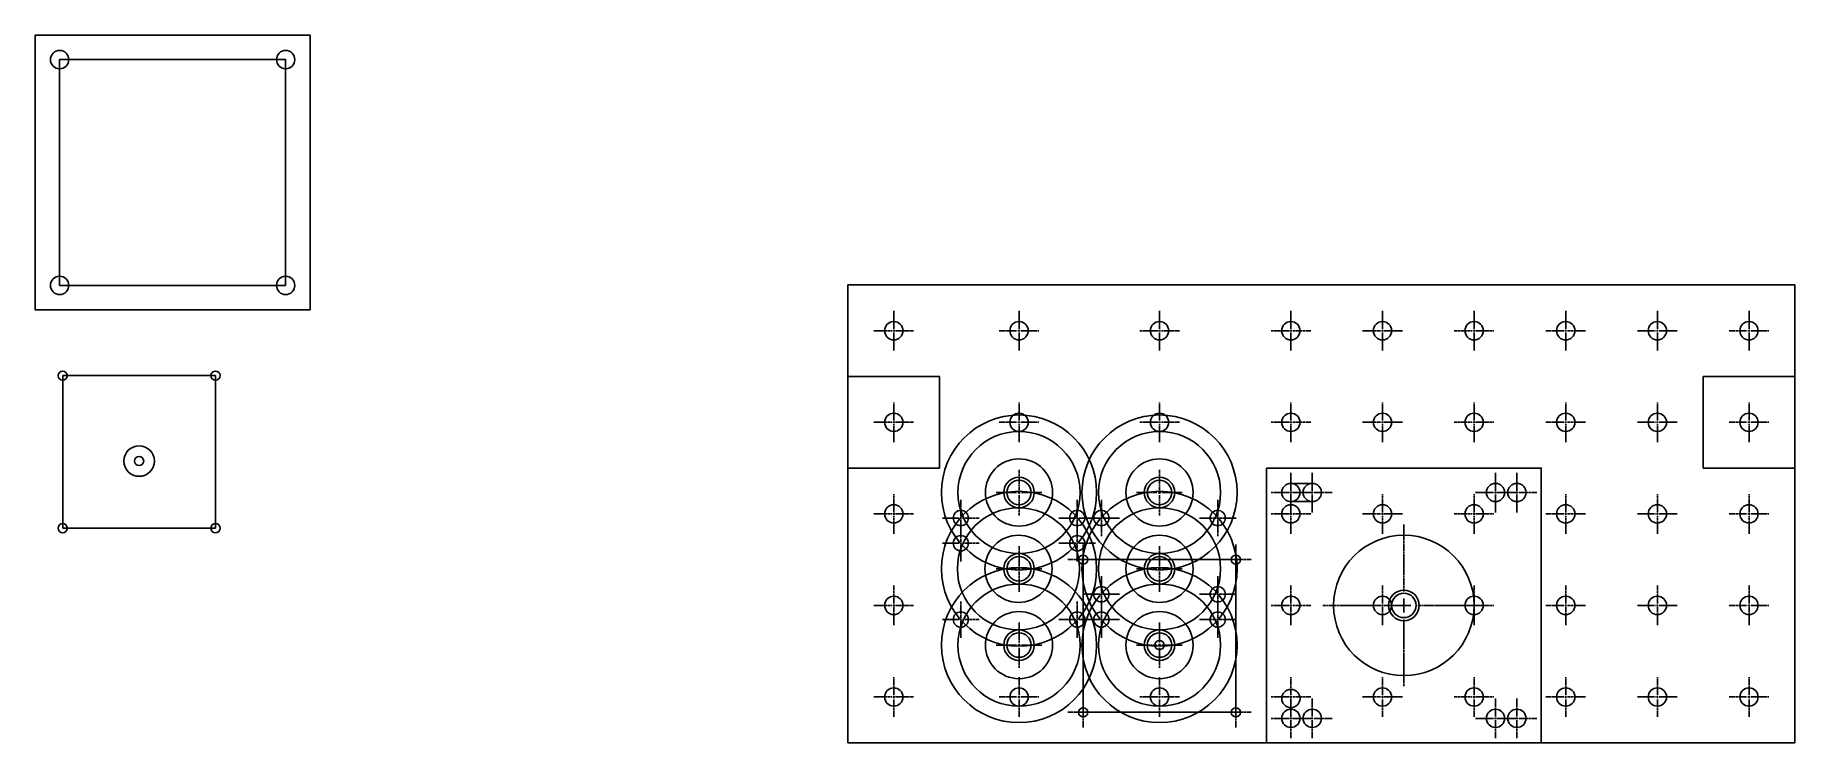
# Model space of a CAD drawing. Header units: millimetres. Extents: x 202 to 778, y 54 to 285.
import ezdxf

# ---------------------------------------------------------------- set-up
doc = ezdxf.new("R2010")
doc.units = ezdxf.units.MM
doc.linetypes.add('ACAD_ISO07W100', pattern=[3, 0, -3])
doc.linetypes.add('CENTER2', pattern=[1.125, 0.75, -0.125, 0.125, -0.125])
for name, color, linetype in [('brown', 34, 'Continuous'), ('darkgrey', 251, 'Continuous'), ('orange', 40, 'Continuous'), ('pink', 6, 'Continuous'), ('red', 1, 'Continuous'), ('yellow', 2, 'ACAD_ISO07W100')]:
    doc.layers.add(name, color=color, linetype=linetype)

# ---------------------------------------------------------------- blocks, each defined once
blk = doc.blocks.new('*U102')
at = {"layer": 'darkgrey', "color": 0, "linetype": 'CENTER2', "transparency": 16777216}
for p, q in [((0, 0.6), (0, 6.5)), ((-6.5, 0), (-0.6, 0)), ((0.6, 0), (6.5, 0)), ((0, -6.5), (0, -0.6))]:
    blk.add_line(p, q, dxfattribs=at)
at = {"layer": 'darkgrey', "color": 0, "linetype": 'Continuous', "transparency": 16777216}
for p, q in [((-0.3, 0), (0.3, 0)), ((0, -0.3), (0, 0.3))]:
    blk.add_line(p, q, dxfattribs=at)
blk = doc.blocks.new('*U103')
at = {"layer": 'darkgrey', "color": 0, "linetype": 'CENTER2', "transparency": 16777216}
for p, q in [((0, 0.6), (0, 6.5)), ((-6.5, 0), (-0.6, 0)), ((0.6, 0), (6.5, 0)), ((0, -6.5), (0, -0.6))]:
    blk.add_line(p, q, dxfattribs=at)
at = {"layer": 'darkgrey', "color": 0, "linetype": 'Continuous', "transparency": 16777216}
for p, q in [((-0.3, 0), (0.3, 0)), ((0, -0.3), (0, 0.3))]:
    blk.add_line(p, q, dxfattribs=at)
blk = doc.blocks.new('*U104')
at = {"color": 0, "linetype": 'CENTER2', "transparency": 16777216}
for p, q in [((0, 0.6), (0, 6.5)), ((-6.5, 0), (-0.6, 0)), ((0.6, 0), (6.5, 0)), ((0, -6.5), (0, -0.6))]:
    blk.add_line(p, q, dxfattribs=at)
at = {"color": 0, "linetype": 'Continuous', "transparency": 16777216}
for p, q in [((-0.3, 0), (0.3, 0)), ((0, -0.3), (0, 0.3))]:
    blk.add_line(p, q, dxfattribs=at)
blk = doc.blocks.new('*U105')
at = {"layer": 'darkgrey', "color": 0, "linetype": 'CENTER2', "transparency": 16777216}
for p, q in [((0, 0.6), (0, 6.5)), ((-6.5, 0), (-0.6, 0)), ((0.6, 0), (6.5, 0)), ((0, -6.5), (0, -0.6))]:
    blk.add_line(p, q, dxfattribs=at)
at = {"layer": 'darkgrey', "color": 0, "linetype": 'Continuous', "transparency": 16777216}
for p, q in [((-0.3, 0), (0.3, 0)), ((0, -0.3), (0, 0.3))]:
    blk.add_line(p, q, dxfattribs=at)
blk = doc.blocks.new('*U119')
at = {"layer": 'darkgrey', "color": 0, "linetype": 'CENTER2', "transparency": 16777216}
for p, q in [((0, 0.6), (0, 6.5)), ((-6.5, 0), (-0.6, 0)), ((0.6, 0), (6.5, 0)), ((0, -6.5), (0, -0.6))]:
    blk.add_line(p, q, dxfattribs=at)
at = {"layer": 'darkgrey', "color": 0, "linetype": 'Continuous', "transparency": 16777216}
for p, q in [((-0.3, 0), (0.3, 0)), ((0, -0.3), (0, 0.3))]:
    blk.add_line(p, q, dxfattribs=at)
blk = doc.blocks.new('*U120')
at = {"color": 0, "linetype": 'CENTER2', "transparency": 16777216}
for p, q in [((0, 0.8), (0, 7.5)), ((-7.5, 0), (-0.8, 0)), ((0.8, 0), (7.5, 0)), ((0, -7.5), (0, -0.8))]:
    blk.add_line(p, q, dxfattribs=at)
at = {"color": 0, "linetype": 'Continuous', "transparency": 16777216}
for p, q in [((-0.4, 0), (0.4, 0)), ((0, -0.4), (0, 0.4))]:
    blk.add_line(p, q, dxfattribs=at)
blk = doc.blocks.new('*U121')
at = {"color": 0, "linetype": 'CENTER2', "transparency": 16777216}
for p, q in [((0, 0.8), (0, 7.5)), ((-7.5, 0), (-0.8, 0)), ((0.8, 0), (7.5, 0)), ((0, -7.5), (0, -0.8))]:
    blk.add_line(p, q, dxfattribs=at)
at = {"color": 0, "linetype": 'Continuous', "transparency": 16777216}
for p, q in [((-0.4, 0), (0.4, 0)), ((0, -0.4), (0, 0.4))]:
    blk.add_line(p, q, dxfattribs=at)
blk = doc.blocks.new('*U122')
at = {"layer": 'darkgrey', "color": 0, "linetype": 'CENTER2', "transparency": 16777216}
for p, q in [((0, 0.6), (0, 6.5)), ((-6.5, 0), (-0.6, 0)), ((0.6, 0), (6.5, 0)), ((0, -6.5), (0, -0.6))]:
    blk.add_line(p, q, dxfattribs=at)
at = {"layer": 'darkgrey', "color": 0, "linetype": 'Continuous', "transparency": 16777216}
for p, q in [((-0.3, 0), (0.3, 0)), ((0, -0.3), (0, 0.3))]:
    blk.add_line(p, q, dxfattribs=at)
blk = doc.blocks.new('*U123')
at = {"color": 0, "linetype": 'CENTER2', "transparency": 16777216}
for p, q in [((0, 0.6), (0, 6.5)), ((-6.5, 0), (-0.6, 0)), ((0.6, 0), (6.5, 0)), ((0, -6.5), (0, -0.6))]:
    blk.add_line(p, q, dxfattribs=at)
at = {"color": 0, "linetype": 'Continuous', "transparency": 16777216}
for p, q in [((-0.3, 0), (0.3, 0)), ((0, -0.3), (0, 0.3))]:
    blk.add_line(p, q, dxfattribs=at)
blk = doc.blocks.new('*U124')
at = {"color": 0, "linetype": 'CENTER2', "transparency": 16777216}
for p, q in [((0, 0.6), (0, 6.5)), ((-6.5, 0), (-0.6, 0)), ((0.6, 0), (6.5, 0)), ((0, -6.5), (0, -0.6))]:
    blk.add_line(p, q, dxfattribs=at)
at = {"color": 0, "linetype": 'Continuous', "transparency": 16777216}
for p, q in [((-0.3, 0), (0.3, 0)), ((0, -0.3), (0, 0.3))]:
    blk.add_line(p, q, dxfattribs=at)
blk = doc.blocks.new('*U125')
at = {"color": 0, "linetype": 'CENTER2', "transparency": 16777216}
for p, q in [((0, 0.8), (0, 7.5)), ((-7.5, 0), (-0.8, 0)), ((0.8, 0), (7.5, 0)), ((0, -7.5), (0, -0.8))]:
    blk.add_line(p, q, dxfattribs=at)
at = {"color": 0, "linetype": 'Continuous', "transparency": 16777216}
for p, q in [((-0.4, 0), (0.4, 0)), ((0, -0.4), (0, 0.4))]:
    blk.add_line(p, q, dxfattribs=at)
blk = doc.blocks.new('*U126')
at = {"color": 0, "linetype": 'CENTER2', "transparency": 16777216}
for p, q in [((0, 0.6), (0, 6.5)), ((-6.5, 0), (-0.6, 0)), ((0.6, 0), (6.5, 0)), ((0, -6.5), (0, -0.6))]:
    blk.add_line(p, q, dxfattribs=at)
at = {"color": 0, "linetype": 'Continuous', "transparency": 16777216}
for p, q in [((-0.3, 0), (0.3, 0)), ((0, -0.3), (0, 0.3))]:
    blk.add_line(p, q, dxfattribs=at)
blk = doc.blocks.new('*U127')
at = {"color": 0, "linetype": 'CENTER2', "transparency": 16777216}
for p, q in [((0, 0.6), (0, 6.5)), ((-6.5, 0), (-0.6, 0)), ((0.6, 0), (6.5, 0)), ((0, -6.5), (0, -0.6))]:
    blk.add_line(p, q, dxfattribs=at)
at = {"color": 0, "linetype": 'Continuous', "transparency": 16777216}
for p, q in [((-0.3, 0), (0.3, 0)), ((0, -0.3), (0, 0.3))]:
    blk.add_line(p, q, dxfattribs=at)
blk = doc.blocks.new('*U128')
at = {"color": 0, "linetype": 'CENTER2', "transparency": 16777216}
for p, q in [((0, 0.6), (0, 6.5)), ((-6.5, 0), (-0.6, 0)), ((0.6, 0), (6.5, 0)), ((0, -6.5), (0, -0.6))]:
    blk.add_line(p, q, dxfattribs=at)
at = {"color": 0, "linetype": 'Continuous', "transparency": 16777216}
for p, q in [((-0.3, 0), (0.3, 0)), ((0, -0.3), (0, 0.3))]:
    blk.add_line(p, q, dxfattribs=at)
blk = doc.blocks.new('*U129')
at = {"color": 0, "linetype": 'CENTER2', "transparency": 16777216}
for p, q in [((0, 0.6), (0, 6.5)), ((-6.5, 0), (-0.6, 0)), ((0.6, 0), (6.5, 0)), ((0, -6.5), (0, -0.6))]:
    blk.add_line(p, q, dxfattribs=at)
at = {"color": 0, "linetype": 'Continuous', "transparency": 16777216}
for p, q in [((-0.3, 0), (0.3, 0)), ((0, -0.3), (0, 0.3))]:
    blk.add_line(p, q, dxfattribs=at)
blk = doc.blocks.new('*U130')
at = {"color": 0, "linetype": 'CENTER2', "transparency": 16777216}
for p, q in [((0, 0.6), (0, 6.5)), ((-6.5, 0), (-0.6, 0)), ((0.6, 0), (6.5, 0)), ((0, -6.5), (0, -0.6))]:
    blk.add_line(p, q, dxfattribs=at)
at = {"color": 0, "linetype": 'Continuous', "transparency": 16777216}
for p, q in [((-0.3, 0), (0.3, 0)), ((0, -0.3), (0, 0.3))]:
    blk.add_line(p, q, dxfattribs=at)
blk = doc.blocks.new('*U131')
at = {"color": 0, "linetype": 'CENTER2', "transparency": 16777216}
for p, q in [((0, 0.6), (0, 6.5)), ((-6.5, 0), (-0.6, 0)), ((0.6, 0), (6.5, 0)), ((0, -6.5), (0, -0.6))]:
    blk.add_line(p, q, dxfattribs=at)
at = {"color": 0, "linetype": 'Continuous', "transparency": 16777216}
for p, q in [((-0.3, 0), (0.3, 0)), ((0, -0.3), (0, 0.3))]:
    blk.add_line(p, q, dxfattribs=at)
blk = doc.blocks.new('*U146')
at = {"color": 0, "linetype": 'CENTER2', "transparency": 16777216}
for p, q in [((0, 0.6), (0, 6.5)), ((-6.5, 0), (-0.6, 0)), ((0.6, 0), (6.5, 0)), ((0, -6.5), (0, -0.6))]:
    blk.add_line(p, q, dxfattribs=at)
at = {"color": 0, "linetype": 'Continuous', "transparency": 16777216}
for p, q in [((-0.3, 0), (0.3, 0)), ((0, -0.3), (0, 0.3))]:
    blk.add_line(p, q, dxfattribs=at)
blk = doc.blocks.new('*U133')
at = {"color": 0, "linetype": 'CENTER2', "transparency": 16777216}
for p, q in [((0, 0.6), (0, 6.5)), ((-6.5, 0), (-0.6, 0)), ((0.6, 0), (6.5, 0)), ((0, -6.5), (0, -0.6))]:
    blk.add_line(p, q, dxfattribs=at)
at = {"color": 0, "linetype": 'Continuous', "transparency": 16777216}
for p, q in [((-0.3, 0), (0.3, 0)), ((0, -0.3), (0, 0.3))]:
    blk.add_line(p, q, dxfattribs=at)
blk = doc.blocks.new('*U134')
at = {"layer": 'darkgrey', "color": 0, "linetype": 'CENTER2', "transparency": 16777216}
for p, q in [((0, 0.6), (0, 6.5)), ((-6.5, 0), (-0.6, 0)), ((0.6, 0), (6.5, 0)), ((0, -6.5), (0, -0.6))]:
    blk.add_line(p, q, dxfattribs=at)
at = {"layer": 'darkgrey', "color": 0, "linetype": 'Continuous', "transparency": 16777216}
for p, q in [((-0.3, 0), (0.3, 0)), ((0, -0.3), (0, 0.3))]:
    blk.add_line(p, q, dxfattribs=at)
blk = doc.blocks.new('*U135')
at = {"color": 0, "linetype": 'CENTER2', "transparency": 16777216}
for p, q in [((0, 0.8), (0, 7.5)), ((-7.5, 0), (-0.8, 0)), ((0.8, 0), (7.5, 0)), ((0, -7.5), (0, -0.8))]:
    blk.add_line(p, q, dxfattribs=at)
at = {"color": 0, "linetype": 'Continuous', "transparency": 16777216}
for p, q in [((-0.4, 0), (0.4, 0)), ((0, -0.4), (0, 0.4))]:
    blk.add_line(p, q, dxfattribs=at)
blk = doc.blocks.new('*U136')
at = {"color": 0, "linetype": 'CENTER2', "transparency": 16777216}
for p, q in [((0, 0.8), (0, 7.5)), ((-7.5, 0), (-0.8, 0)), ((0.8, 0), (7.5, 0)), ((0, -7.5), (0, -0.8))]:
    blk.add_line(p, q, dxfattribs=at)
at = {"color": 0, "linetype": 'Continuous', "transparency": 16777216}
for p, q in [((-0.4, 0), (0.4, 0)), ((0, -0.4), (0, 0.4))]:
    blk.add_line(p, q, dxfattribs=at)
blk = doc.blocks.new('*U137')
at = {"color": 0, "linetype": 'CENTER2', "transparency": 16777216}
for p, q in [((0, 0.8), (0, 7.5)), ((-7.5, 0), (-0.8, 0)), ((0.8, 0), (7.5, 0)), ((0, -7.5), (0, -0.8))]:
    blk.add_line(p, q, dxfattribs=at)
at = {"color": 0, "linetype": 'Continuous', "transparency": 16777216}
for p, q in [((-0.4, 0), (0.4, 0)), ((0, -0.4), (0, 0.4))]:
    blk.add_line(p, q, dxfattribs=at)
blk = doc.blocks.new('*U138')
at = {"color": 0, "linetype": 'CENTER2', "transparency": 16777216}
for p, q in [((0, 0.5), (0, 6)), ((-6, 0), (-0.5, 0)), ((0.5, 0), (6, 0)), ((0, -6), (0, -0.5))]:
    blk.add_line(p, q, dxfattribs=at)
at = {"color": 0, "linetype": 'Continuous', "transparency": 16777216}
for p, q in [((-0.25, 0), (0.25, 0)), ((0, -0.25), (0, 0.25))]:
    blk.add_line(p, q, dxfattribs=at)
blk = doc.blocks.new('*U139')
at = {"color": 0, "linetype": 'CENTER2', "transparency": 16777216}
for p, q in [((0, 0.5), (0, 6)), ((-6, 0), (-0.5, 0)), ((0.5, 0), (6, 0)), ((0, -6), (0, -0.5))]:
    blk.add_line(p, q, dxfattribs=at)
at = {"color": 0, "linetype": 'Continuous', "transparency": 16777216}
for p, q in [((-0.25, 0), (0.25, 0)), ((0, -0.25), (0, 0.25))]:
    blk.add_line(p, q, dxfattribs=at)
blk = doc.blocks.new('*U140')
at = {"color": 0, "linetype": 'CENTER2', "transparency": 16777216}
for p, q in [((0, 0.5), (0, 6)), ((-6, 0), (-0.5, 0)), ((0.5, 0), (6, 0)), ((0, -6), (0, -0.5))]:
    blk.add_line(p, q, dxfattribs=at)
at = {"color": 0, "linetype": 'Continuous', "transparency": 16777216}
for p, q in [((-0.25, 0), (0.25, 0)), ((0, -0.25), (0, 0.25))]:
    blk.add_line(p, q, dxfattribs=at)
blk = doc.blocks.new('*U141')
at = {"color": 0, "linetype": 'CENTER2', "transparency": 16777216}
for p, q in [((0, 0.5), (0, 6)), ((-6, 0), (-0.5, 0)), ((0.5, 0), (6, 0)), ((0, -6), (0, -0.5))]:
    blk.add_line(p, q, dxfattribs=at)
at = {"color": 0, "linetype": 'Continuous', "transparency": 16777216}
for p, q in [((-0.25, 0), (0.25, 0)), ((0, -0.25), (0, 0.25))]:
    blk.add_line(p, q, dxfattribs=at)
blk = doc.blocks.new('*U142')
at = {"color": 0, "linetype": 'CENTER2', "transparency": 16777216}
for p, q in [((0, 0.5), (0, 6)), ((-6, 0), (-0.5, 0)), ((0.5, 0), (6, 0)), ((0, -6), (0, -0.5))]:
    blk.add_line(p, q, dxfattribs=at)
at = {"color": 0, "linetype": 'Continuous', "transparency": 16777216}
for p, q in [((-0.25, 0), (0.25, 0)), ((0, -0.25), (0, 0.25))]:
    blk.add_line(p, q, dxfattribs=at)
blk = doc.blocks.new('*U143')
at = {"color": 0, "linetype": 'CENTER2', "transparency": 16777216}
for p, q in [((0, 0.5), (0, 6)), ((-6, 0), (-0.5, 0)), ((0.5, 0), (6, 0)), ((0, -6), (0, -0.5))]:
    blk.add_line(p, q, dxfattribs=at)
at = {"color": 0, "linetype": 'Continuous', "transparency": 16777216}
for p, q in [((-0.25, 0), (0.25, 0)), ((0, -0.25), (0, 0.25))]:
    blk.add_line(p, q, dxfattribs=at)
blk = doc.blocks.new('*U144')
at = {"color": 0, "linetype": 'CENTER2', "transparency": 16777216}
for p, q in [((0, 0.5), (0, 6)), ((-6, 0), (-0.5, 0)), ((0.5, 0), (6, 0)), ((0, -6), (0, -0.5))]:
    blk.add_line(p, q, dxfattribs=at)
at = {"color": 0, "linetype": 'Continuous', "transparency": 16777216}
for p, q in [((-0.25, 0), (0.25, 0)), ((0, -0.25), (0, 0.25))]:
    blk.add_line(p, q, dxfattribs=at)
blk = doc.blocks.new('*U91')
at = {"layer": 'darkgrey', "color": 0, "linetype": 'CENTER2', "transparency": 16777216}
for p, q in [((0, 0.6), (0, 6.5)), ((-6.5, 0), (-0.6, 0)), ((0.6, 0), (6.5, 0)), ((0, -6.5), (0, -0.6))]:
    blk.add_line(p, q, dxfattribs=at)
at = {"layer": 'darkgrey', "color": 0, "linetype": 'Continuous', "transparency": 16777216}
for p, q in [((-0.3, 0), (0.3, 0)), ((0, -0.3), (0, 0.3))]:
    blk.add_line(p, q, dxfattribs=at)
blk = doc.blocks.new('*U92')
at = {"layer": 'darkgrey', "color": 0, "linetype": 'CENTER2', "transparency": 16777216}
for p, q in [((0, 0.6), (0, 6.5)), ((-6.5, 0), (-0.6, 0)), ((0.6, 0), (6.5, 0)), ((0, -6.5), (0, -0.6))]:
    blk.add_line(p, q, dxfattribs=at)
at = {"layer": 'darkgrey', "color": 0, "linetype": 'Continuous', "transparency": 16777216}
for p, q in [((-0.3, 0), (0.3, 0)), ((0, -0.3), (0, 0.3))]:
    blk.add_line(p, q, dxfattribs=at)
blk = doc.blocks.new('*U106')
at = {"color": 0, "linetype": 'CENTER2', "transparency": 16777216}
for p, q in [((0, 0.6), (0, 6.5)), ((-6.5, 0), (-0.6, 0)), ((0.6, 0), (6.5, 0)), ((0, -6.5), (0, -0.6))]:
    blk.add_line(p, q, dxfattribs=at)
at = {"color": 0, "linetype": 'Continuous', "transparency": 16777216}
for p, q in [((-0.3, 0), (0.3, 0)), ((0, -0.3), (0, 0.3))]:
    blk.add_line(p, q, dxfattribs=at)
blk = doc.blocks.new('*U145')
at = {"layer": 'darkgrey', "color": 0, "linetype": 'CENTER2', "transparency": 16777216}
for p, q in [((0, 0.6), (0, 6.5)), ((-6.5, 0), (-0.6, 0)), ((0.6, 0), (6.5, 0)), ((0, -6.5), (0, -0.6))]:
    blk.add_line(p, q, dxfattribs=at)
at = {"layer": 'darkgrey', "color": 0, "linetype": 'Continuous', "transparency": 16777216}
for p, q in [((-0.3, 0), (0.3, 0)), ((0, -0.3), (0, 0.3))]:
    blk.add_line(p, q, dxfattribs=at)
blk = doc.blocks.new('*U88')
at = {"layer": 'darkgrey', "color": 0, "linetype": 'CENTER2', "transparency": 16777216}
for p, q in [((0, 0.6), (0, 6.5)), ((-6.5, 0), (-0.6, 0)), ((0.6, 0), (6.5, 0)), ((0, -6.5), (0, -0.6))]:
    blk.add_line(p, q, dxfattribs=at)
at = {"layer": 'darkgrey', "color": 0, "linetype": 'Continuous', "transparency": 16777216}
for p, q in [((-0.3, 0), (0.3, 0)), ((0, -0.3), (0, 0.3))]:
    blk.add_line(p, q, dxfattribs=at)
blk = doc.blocks.new('*U89')
at = {"color": 0, "linetype": 'CENTER2', "transparency": 16777216}
for p, q in [((0, 0.6), (0, 6.5)), ((-6.5, 0), (-0.6, 0)), ((0.6, 0), (6.5, 0)), ((0, -6.5), (0, -0.6))]:
    blk.add_line(p, q, dxfattribs=at)
at = {"color": 0, "linetype": 'Continuous', "transparency": 16777216}
for p, q in [((-0.3, 0), (0.3, 0)), ((0, -0.3), (0, 0.3))]:
    blk.add_line(p, q, dxfattribs=at)
blk = doc.blocks.new('*U90')
at = {"color": 0, "linetype": 'CENTER2', "transparency": 16777216}
for p, q in [((0, 0.6), (0, 6.5)), ((-6.5, 0), (-0.6, 0)), ((0.6, 0), (6.5, 0)), ((0, -6.5), (0, -0.6))]:
    blk.add_line(p, q, dxfattribs=at)
at = {"color": 0, "linetype": 'Continuous', "transparency": 16777216}
for p, q in [((-0.3, 0), (0.3, 0)), ((0, -0.3), (0, 0.3))]:
    blk.add_line(p, q, dxfattribs=at)
blk = doc.blocks.new('*U107')
at = {"color": 0, "linetype": 'CENTER2', "transparency": 16777216}
for p, q in [((0, 0.6), (0, 6.5)), ((-6.5, 0), (-0.6, 0)), ((0.6, 0), (6.5, 0)), ((0, -6.5), (0, -0.6))]:
    blk.add_line(p, q, dxfattribs=at)
at = {"color": 0, "linetype": 'Continuous', "transparency": 16777216}
for p, q in [((-0.3, 0), (0.3, 0)), ((0, -0.3), (0, 0.3))]:
    blk.add_line(p, q, dxfattribs=at)
blk = doc.blocks.new('*U108')
at = {"color": 0, "linetype": 'CENTER2', "transparency": 16777216}
for p, q in [((0, 4.6), (0, 26.5)), ((-26.5, 0), (-4.6, 0)), ((4.6, 0), (26.5, 0)), ((0, -26.5), (0, -4.6))]:
    blk.add_line(p, q, dxfattribs=at)
at = {"color": 0, "linetype": 'Continuous', "transparency": 16777216}
for p, q in [((-2.3, 0), (2.3, 0)), ((0, -2.3), (0, 2.3))]:
    blk.add_line(p, q, dxfattribs=at)
blk = doc.blocks.new('*U109')
at = {"color": 0, "linetype": 'CENTER2', "transparency": 16777216}
for p, q in [((0, 0.6), (0, 6.5)), ((-6.5, 0), (-0.6, 0)), ((0.6, 0), (6.5, 0)), ((0, -6.5), (0, -0.6))]:
    blk.add_line(p, q, dxfattribs=at)
at = {"color": 0, "linetype": 'Continuous', "transparency": 16777216}
for p, q in [((-0.3, 0), (0.3, 0)), ((0, -0.3), (0, 0.3))]:
    blk.add_line(p, q, dxfattribs=at)
blk = doc.blocks.new('*U110')
at = {"color": 0, "linetype": 'CENTER2', "transparency": 16777216}
for p, q in [((0, 0.6), (0, 6.5)), ((-6.5, 0), (-0.6, 0)), ((0.6, 0), (6.5, 0)), ((0, -6.5), (0, -0.6))]:
    blk.add_line(p, q, dxfattribs=at)
at = {"color": 0, "linetype": 'Continuous', "transparency": 16777216}
for p, q in [((-0.3, 0), (0.3, 0)), ((0, -0.3), (0, 0.3))]:
    blk.add_line(p, q, dxfattribs=at)
blk = doc.blocks.new('*U111')
at = {"color": 0, "linetype": 'CENTER2', "transparency": 16777216}
for p, q in [((0, 0.5), (0, 6)), ((-6, 0), (-0.5, 0)), ((0.5, 0), (6, 0)), ((0, -6), (0, -0.5))]:
    blk.add_line(p, q, dxfattribs=at)
at = {"color": 0, "linetype": 'Continuous', "transparency": 16777216}
for p, q in [((-0.25, 0), (0.25, 0)), ((0, -0.25), (0, 0.25))]:
    blk.add_line(p, q, dxfattribs=at)
blk = doc.blocks.new('*U112')
at = {"color": 0, "linetype": 'CENTER2', "transparency": 16777216}
for p, q in [((0, 0.5), (0, 6)), ((-6, 0), (-0.5, 0)), ((0.5, 0), (6, 0)), ((0, -6), (0, -0.5))]:
    blk.add_line(p, q, dxfattribs=at)
at = {"color": 0, "linetype": 'Continuous', "transparency": 16777216}
for p, q in [((-0.25, 0), (0.25, 0)), ((0, -0.25), (0, 0.25))]:
    blk.add_line(p, q, dxfattribs=at)
blk = doc.blocks.new('*U113')
at = {"color": 0, "linetype": 'CENTER2', "transparency": 16777216}
for p, q in [((0, 0.5), (0, 6)), ((-6, 0), (-0.5, 0)), ((0.5, 0), (6, 0)), ((0, -6), (0, -0.5))]:
    blk.add_line(p, q, dxfattribs=at)
at = {"color": 0, "linetype": 'Continuous', "transparency": 16777216}
for p, q in [((-0.25, 0), (0.25, 0)), ((0, -0.25), (0, 0.25))]:
    blk.add_line(p, q, dxfattribs=at)
blk = doc.blocks.new('*U114')
at = {"color": 0, "linetype": 'CENTER2', "transparency": 16777216}
for p, q in [((0, 0.5), (0, 6)), ((-6, 0), (-0.5, 0)), ((0.5, 0), (6, 0)), ((0, -6), (0, -0.5))]:
    blk.add_line(p, q, dxfattribs=at)
at = {"color": 0, "linetype": 'Continuous', "transparency": 16777216}
for p, q in [((-0.25, 0), (0.25, 0)), ((0, -0.25), (0, 0.25))]:
    blk.add_line(p, q, dxfattribs=at)
blk = doc.blocks.new('*U115')
at = {"color": 0, "linetype": 'CENTER2', "transparency": 16777216}
for p, q in [((0, 0.5), (0, 6)), ((-6, 0), (-0.5, 0)), ((0.5, 0), (6, 0)), ((0, -6), (0, -0.5))]:
    blk.add_line(p, q, dxfattribs=at)
at = {"color": 0, "linetype": 'Continuous', "transparency": 16777216}
for p, q in [((-0.25, 0), (0.25, 0)), ((0, -0.25), (0, 0.25))]:
    blk.add_line(p, q, dxfattribs=at)
blk = doc.blocks.new('*U116')
at = {"color": 0, "linetype": 'CENTER2', "transparency": 16777216}
for p, q in [((0, 0.6), (0, 6.5)), ((-6.5, 0), (-0.6, 0)), ((0.6, 0), (6.5, 0)), ((0, -6.5), (0, -0.6))]:
    blk.add_line(p, q, dxfattribs=at)
at = {"color": 0, "linetype": 'Continuous', "transparency": 16777216}
for p, q in [((-0.3, 0), (0.3, 0)), ((0, -0.3), (0, 0.3))]:
    blk.add_line(p, q, dxfattribs=at)
blk = doc.blocks.new('*U95')
at = {"layer": 'darkgrey', "color": 0, "linetype": 'CENTER2', "transparency": 16777216}
for p, q in [((0, 0.6), (0, 6.5)), ((-6.5, 0), (-0.6, 0)), ((0.6, 0), (6.5, 0)), ((0, -6.5), (0, -0.6))]:
    blk.add_line(p, q, dxfattribs=at)
at = {"layer": 'darkgrey', "color": 0, "linetype": 'Continuous', "transparency": 16777216}
for p, q in [((-0.3, 0), (0.3, 0)), ((0, -0.3), (0, 0.3))]:
    blk.add_line(p, q, dxfattribs=at)
blk = doc.blocks.new('*U96')
at = {"layer": 'darkgrey', "color": 0, "linetype": 'CENTER2', "transparency": 16777216}
for p, q in [((0, 0.6), (0, 6.5)), ((-6.5, 0), (-0.6, 0)), ((0.6, 0), (6.5, 0)), ((0, -6.5), (0, -0.6))]:
    blk.add_line(p, q, dxfattribs=at)
at = {"layer": 'darkgrey', "color": 0, "linetype": 'Continuous', "transparency": 16777216}
for p, q in [((-0.3, 0), (0.3, 0)), ((0, -0.3), (0, 0.3))]:
    blk.add_line(p, q, dxfattribs=at)
blk = doc.blocks.new('*U97')
at = {"color": 0, "linetype": 'CENTER2', "transparency": 16777216}
for p, q in [((0, 0.6), (0, 6.5)), ((-6.5, 0), (-0.6, 0)), ((0.6, 0), (6.5, 0)), ((0, -6.5), (0, -0.6))]:
    blk.add_line(p, q, dxfattribs=at)
at = {"color": 0, "linetype": 'Continuous', "transparency": 16777216}
for p, q in [((-0.3, 0), (0.3, 0)), ((0, -0.3), (0, 0.3))]:
    blk.add_line(p, q, dxfattribs=at)
blk = doc.blocks.new('*U117')
at = {"layer": 'darkgrey', "color": 0, "linetype": 'CENTER2', "transparency": 16777216}
for p, q in [((0, 0.6), (0, 6.5)), ((-6.5, 0), (-0.6, 0)), ((0.6, 0), (6.5, 0)), ((0, -6.5), (0, -0.6))]:
    blk.add_line(p, q, dxfattribs=at)
at = {"layer": 'darkgrey', "color": 0, "linetype": 'Continuous', "transparency": 16777216}
for p, q in [((-0.3, 0), (0.3, 0)), ((0, -0.3), (0, 0.3))]:
    blk.add_line(p, q, dxfattribs=at)
blk = doc.blocks.new('*U118')
at = {"layer": 'darkgrey', "color": 0, "linetype": 'CENTER2', "transparency": 16777216}
for p, q in [((0, 0.6), (0, 6.5)), ((-6.5, 0), (-0.6, 0)), ((0.6, 0), (6.5, 0)), ((0, -6.5), (0, -0.6))]:
    blk.add_line(p, q, dxfattribs=at)
at = {"layer": 'darkgrey', "color": 0, "linetype": 'Continuous', "transparency": 16777216}
for p, q in [((-0.3, 0), (0.3, 0)), ((0, -0.3), (0, 0.3))]:
    blk.add_line(p, q, dxfattribs=at)
blk = doc.blocks.new('*U93')
at = {"color": 0, "linetype": 'CENTER2', "transparency": 16777216}
for p, q in [((0, 0.6), (0, 6.5)), ((-6.5, 0), (-0.6, 0)), ((0.6, 0), (6.5, 0)), ((0, -6.5), (0, -0.6))]:
    blk.add_line(p, q, dxfattribs=at)
at = {"color": 0, "linetype": 'Continuous', "transparency": 16777216}
for p, q in [((-0.3, 0), (0.3, 0)), ((0, -0.3), (0, 0.3))]:
    blk.add_line(p, q, dxfattribs=at)
blk = doc.blocks.new('*U94')
at = {"color": 0, "linetype": 'CENTER2', "transparency": 16777216}
for p, q in [((0, 0.6), (0, 6.5)), ((-6.5, 0), (-0.6, 0)), ((0.6, 0), (6.5, 0)), ((0, -6.5), (0, -0.6))]:
    blk.add_line(p, q, dxfattribs=at)
at = {"color": 0, "linetype": 'Continuous', "transparency": 16777216}
for p, q in [((-0.3, 0), (0.3, 0)), ((0, -0.3), (0, 0.3))]:
    blk.add_line(p, q, dxfattribs=at)
blk = doc.blocks.new('*U98')
at = {"layer": 'darkgrey', "color": 0, "linetype": 'CENTER2', "transparency": 16777216}
for p, q in [((0, 0.6), (0, 6.5)), ((-6.5, 0), (-0.6, 0)), ((0.6, 0), (6.5, 0)), ((0, -6.5), (0, -0.6))]:
    blk.add_line(p, q, dxfattribs=at)
at = {"layer": 'darkgrey', "color": 0, "linetype": 'Continuous', "transparency": 16777216}
for p, q in [((-0.3, 0), (0.3, 0)), ((0, -0.3), (0, 0.3))]:
    blk.add_line(p, q, dxfattribs=at)
blk = doc.blocks.new('*U99')
at = {"layer": 'darkgrey', "color": 0, "linetype": 'CENTER2', "transparency": 16777216}
for p, q in [((0, 0.6), (0, 6.5)), ((-6.5, 0), (-0.6, 0)), ((0.6, 0), (6.5, 0)), ((0, -6.5), (0, -0.6))]:
    blk.add_line(p, q, dxfattribs=at)
at = {"layer": 'darkgrey', "color": 0, "linetype": 'Continuous', "transparency": 16777216}
for p, q in [((-0.3, 0), (0.3, 0)), ((0, -0.3), (0, 0.3))]:
    blk.add_line(p, q, dxfattribs=at)
blk = doc.blocks.new('*U100')
at = {"layer": 'darkgrey', "color": 0, "linetype": 'CENTER2', "transparency": 16777216}
for p, q in [((0, 0.6), (0, 6.5)), ((-6.5, 0), (-0.6, 0)), ((0.6, 0), (6.5, 0)), ((0, -6.5), (0, -0.6))]:
    blk.add_line(p, q, dxfattribs=at)
at = {"layer": 'darkgrey', "color": 0, "linetype": 'Continuous', "transparency": 16777216}
for p, q in [((-0.3, 0), (0.3, 0)), ((0, -0.3), (0, 0.3))]:
    blk.add_line(p, q, dxfattribs=at)
blk = doc.blocks.new('*U101')
at = {"layer": 'darkgrey', "color": 0, "linetype": 'CENTER2', "transparency": 16777216}
for p, q in [((0, 0.6), (0, 6.5)), ((-6.5, 0), (-0.6, 0)), ((0.6, 0), (6.5, 0)), ((0, -6.5), (0, -0.6))]:
    blk.add_line(p, q, dxfattribs=at)
at = {"layer": 'darkgrey', "color": 0, "linetype": 'Continuous', "transparency": 16777216}
for p, q in [((-0.3, 0), (0.3, 0)), ((0, -0.3), (0, 0.3))]:
    blk.add_line(p, q, dxfattribs=at)
blk = doc.blocks.new('*U147')
at = {"layer": 'darkgrey', "color": 0, "linetype": 'CENTER2', "transparency": 16777216}
for p, q in [((0, 0.6), (0, 6.5)), ((-6.5, 0), (-0.6, 0)), ((0.6, 0), (6.5, 0)), ((0, -6.5), (0, -0.6))]:
    blk.add_line(p, q, dxfattribs=at)
at = {"layer": 'darkgrey', "color": 0, "linetype": 'Continuous', "transparency": 16777216}
for p, q in [((-0.3, 0), (0.3, 0)), ((0, -0.3), (0, 0.3))]:
    blk.add_line(p, q, dxfattribs=at)
blk = doc.blocks.new('*U148')
at = {"layer": 'darkgrey', "color": 0, "linetype": 'CENTER2', "transparency": 16777216}
for p, q in [((0, 0.6), (0, 6.5)), ((-6.5, 0), (-0.6, 0)), ((0.6, 0), (6.5, 0)), ((0, -6.5), (0, -0.6))]:
    blk.add_line(p, q, dxfattribs=at)
at = {"layer": 'darkgrey', "color": 0, "linetype": 'Continuous', "transparency": 16777216}
for p, q in [((-0.3, 0), (0.3, 0)), ((0, -0.3), (0, 0.3))]:
    blk.add_line(p, q, dxfattribs=at)
blk = doc.blocks.new('*U78')
at = {"color": 0, "linetype": 'CENTER2', "transparency": 16777216}
for p, q in [((0, 0.6), (0, 6.5)), ((-6.5, 0), (-0.6, 0)), ((0.6, 0), (6.5, 0)), ((0, -6.5), (0, -0.6))]:
    blk.add_line(p, q, dxfattribs=at)
at = {"color": 0, "linetype": 'Continuous', "transparency": 16777216}
for p, q in [((-0.3, 0), (0.3, 0)), ((0, -0.3), (0, 0.3))]:
    blk.add_line(p, q, dxfattribs=at)
blk = doc.blocks.new('*U149')
at = {"layer": 'darkgrey', "color": 0, "linetype": 'CENTER2', "transparency": 16777216}
for p, q in [((0, 0.6), (0, 6.5)), ((-6.5, 0), (-0.6, 0)), ((0.6, 0), (6.5, 0)), ((0, -6.5), (0, -0.6))]:
    blk.add_line(p, q, dxfattribs=at)
at = {"layer": 'darkgrey', "color": 0, "linetype": 'Continuous', "transparency": 16777216}
for p, q in [((-0.3, 0), (0.3, 0)), ((0, -0.3), (0, 0.3))]:
    blk.add_line(p, q, dxfattribs=at)
blk = doc.blocks.new('*U150')
at = {"layer": 'darkgrey', "color": 0, "linetype": 'CENTER2', "transparency": 16777216}
for p, q in [((0, 0.6), (0, 6.5)), ((-6.5, 0), (-0.6, 0)), ((0.6, 0), (6.5, 0)), ((0, -6.5), (0, -0.6))]:
    blk.add_line(p, q, dxfattribs=at)
at = {"layer": 'darkgrey', "color": 0, "linetype": 'Continuous', "transparency": 16777216}
for p, q in [((-0.3, 0), (0.3, 0)), ((0, -0.3), (0, 0.3))]:
    blk.add_line(p, q, dxfattribs=at)
blk = doc.blocks.new('*U80')
at = {"color": 0, "linetype": 'CENTER2', "transparency": 16777216}
for p, q in [((0, 0.6), (0, 6.5)), ((-6.5, 0), (-0.6, 0)), ((0.6, 0), (6.5, 0)), ((0, -6.5), (0, -0.6))]:
    blk.add_line(p, q, dxfattribs=at)
at = {"color": 0, "linetype": 'Continuous', "transparency": 16777216}
for p, q in [((-0.3, 0), (0.3, 0)), ((0, -0.3), (0, 0.3))]:
    blk.add_line(p, q, dxfattribs=at)
blk = doc.blocks.new('*U81')
at = {"color": 0, "linetype": 'CENTER2', "transparency": 16777216}
for p, q in [((0, 0.6), (0, 6.5)), ((-6.5, 0), (-0.6, 0)), ((0.6, 0), (6.5, 0)), ((0, -6.5), (0, -0.6))]:
    blk.add_line(p, q, dxfattribs=at)
at = {"color": 0, "linetype": 'Continuous', "transparency": 16777216}
for p, q in [((-0.3, 0), (0.3, 0)), ((0, -0.3), (0, 0.3))]:
    blk.add_line(p, q, dxfattribs=at)
blk = doc.blocks.new('*U82')
at = {"color": 0, "linetype": 'CENTER2', "transparency": 16777216}
for p, q in [((0, 0.6), (0, 6.5)), ((-6.5, 0), (-0.6, 0)), ((0.6, 0), (6.5, 0)), ((0, -6.5), (0, -0.6))]:
    blk.add_line(p, q, dxfattribs=at)
at = {"color": 0, "linetype": 'Continuous', "transparency": 16777216}
for p, q in [((-0.3, 0), (0.3, 0)), ((0, -0.3), (0, 0.3))]:
    blk.add_line(p, q, dxfattribs=at)
blk = doc.blocks.new('*U83')
at = {"color": 0, "linetype": 'CENTER2', "transparency": 16777216}
for p, q in [((0, 0.6), (0, 6.5)), ((-6.5, 0), (-0.6, 0)), ((0.6, 0), (6.5, 0)), ((0, -6.5), (0, -0.6))]:
    blk.add_line(p, q, dxfattribs=at)
at = {"color": 0, "linetype": 'Continuous', "transparency": 16777216}
for p, q in [((-0.3, 0), (0.3, 0)), ((0, -0.3), (0, 0.3))]:
    blk.add_line(p, q, dxfattribs=at)
blk = doc.blocks.new('*U84')
at = {"layer": 'darkgrey', "color": 0, "linetype": 'CENTER2', "transparency": 16777216}
for p, q in [((0, 0.6), (0, 6.5)), ((-6.5, 0), (-0.6, 0)), ((0.6, 0), (6.5, 0)), ((0, -6.5), (0, -0.6))]:
    blk.add_line(p, q, dxfattribs=at)
at = {"layer": 'darkgrey', "color": 0, "linetype": 'Continuous', "transparency": 16777216}
for p, q in [((-0.3, 0), (0.3, 0)), ((0, -0.3), (0, 0.3))]:
    blk.add_line(p, q, dxfattribs=at)
blk = doc.blocks.new('*U85')
at = {"color": 0, "linetype": 'CENTER2', "transparency": 16777216}
for p, q in [((-5, 0), (-0.3, 0)), ((0, 0.3), (0, 5)), ((0.3, 0), (5, 0)), ((0, -5), (0, -0.3))]:
    blk.add_line(p, q, dxfattribs=at)
at = {"color": 0, "linetype": 'Continuous', "transparency": 16777216}
for p, q in [((-0.15, 0), (0.15, 0)), ((0, -0.15), (0, 0.15))]:
    blk.add_line(p, q, dxfattribs=at)
blk = doc.blocks.new('*U86')
at = {"color": 0, "linetype": 'CENTER2', "transparency": 16777216}
for p, q in [((-5, 0), (-0.3, 0)), ((0, 0.3), (0, 5)), ((0.3, 0), (5, 0)), ((0, -5), (0, -0.3))]:
    blk.add_line(p, q, dxfattribs=at)
at = {"color": 0, "linetype": 'Continuous', "transparency": 16777216}
for p, q in [((-0.15, 0), (0.15, 0)), ((0, -0.15), (0, 0.15))]:
    blk.add_line(p, q, dxfattribs=at)
blk = doc.blocks.new('*U87')
at = {"color": 0, "linetype": 'CENTER2', "transparency": 16777216}
for p, q in [((-5, 0), (-0.3, 0)), ((0, 0.3), (0, 5)), ((0.3, 0), (5, 0)), ((0, -5), (0, -0.3))]:
    blk.add_line(p, q, dxfattribs=at)
at = {"color": 0, "linetype": 'Continuous', "transparency": 16777216}
for p, q in [((-0.15, 0), (0.15, 0)), ((0, -0.15), (0, 0.15))]:
    blk.add_line(p, q, dxfattribs=at)
blk = doc.blocks.new('*U132')
at = {"color": 0, "linetype": 'CENTER2', "transparency": 16777216}
for p, q in [((-5, 0), (-0.3, 0)), ((0, 0.3), (0, 5)), ((0.3, 0), (5, 0)), ((0, -5), (0, -0.3))]:
    blk.add_line(p, q, dxfattribs=at)
at = {"color": 0, "linetype": 'Continuous', "transparency": 16777216}
for p, q in [((-0.15, 0), (0.15, 0)), ((0, -0.15), (0, 0.15))]:
    blk.add_line(p, q, dxfattribs=at)

msp = doc.modelspace()

# ---------------------------------------------------------------- linework, layer by layer
for p, q in [((468.2, 83.53), (468.2, 203.53)), ((468.2, 203.53), (778.2, 203.53)), ((468.2, 203.51), (468.2, 53.51)), ((778.2, 203.53), (778.2, 53.53)), ((468.2, 143.53), (468.2, 83.53)), ((778.2, 136.53), (778.2, 136.53)), ((468.2, 53.51), (778.2, 53.53))]:
    msp.add_line(p, q)
for centre, radius in [((483.2, 188.53), 3), ((524.2, 188.53), 3), ((570.2, 188.53), 3), ((673.2, 188.53), 3), ((763.2, 188.53), 3), ((483.2, 158.53), 3), ((524.2, 158.53), 3), ((570.2, 158.53), 3), ((673.2, 158.53), 3), ((763.2, 158.53), 3), ((524.2, 135.53), 5), ((524.2, 135.53), 4), ((570.2, 135.53), 5), ((570.2, 135.53), 4), ((613.2, 135.53), 3), ((620.2, 135.53), 3), ((620.2, 135.53), 3), ((680.2, 135.53), 3), ((680.2, 135.53), 3), ((687.2, 135.53), 3), ((483.2, 128.53), 3), ((505.15, 127.17), 2.5), ((543.25, 127.17), 2.5), ((551.15, 127.17), 2.5), ((589.25, 127.17), 2.5), ((763.2, 128.53), 3), ((505.15, 118.89), 2.5), ((543.25, 118.89), 2.5), ((524.2, 110.53), 5), ((570.2, 110.53), 5), ((545.2, 113.53), 1.5), ((595.2, 113.53), 1.5), ((551.15, 102.17), 2.5), ((589.25, 102.17), 2.5), ((650.2, 98.53), 5), ((673.2, 98.53), 3), ((505.15, 93.89), 2.5), ((543.25, 93.89), 2.5), ((551.15, 93.89), 2.5), ((589.25, 93.89), 2.5), ((524.2, 85.53), 5), ((570.2, 85.53), 5), ((483.2, 68.53), 3), ((524.2, 68.53), 3), ((570.2, 68.53), 3), ((673.2, 68.53), 3), ((763.2, 68.53), 3), ((545.2, 63.53), 1.5), ((595.2, 63.53), 1.5), ((613.2, 61.53), 3), ((620.2, 61.53), 3), ((680.2, 61.53), 3), ((680.2, 61.53), 3), ((687.2, 61.53), 3)]:
    msp.add_circle(centre, radius)
at = {"layer": 'brown'}
for p, q in [((261.11, 173.83), (211.11, 173.83)), ((211.11, 173.83), (211.11, 123.83)), ((261.11, 123.83), (261.11, 173.83)), ((211.11, 123.83), (261.11, 123.83)), ((595.2, 113.53), (545.2, 113.53)), ((545.2, 113.53), (545.2, 63.53)), ((595.2, 63.53), (595.2, 113.53)), ((545.2, 63.53), (595.2, 63.53))]:
    msp.add_line(p, q, dxfattribs=at)
for centre, radius in [((211.11, 173.83), 1.5), ((261.11, 173.83), 1.5), ((236.11, 145.83), 5), ((524.2, 135.53), 20), ((570.2, 135.53), 20), ((236.11, 145.83), 1.5), ((524.2, 135.53), 11), ((570.2, 135.53), 11), ((524.02, 110.53), 20), ((570.2, 110.53), 20), ((211.11, 123.83), 1.5), ((261.11, 123.83), 1.5), ((524.02, 110.53), 11), ((570.2, 110.53), 11), ((545.2, 113.53), 1.5), ((595.2, 113.53), 1.5), ((524.2, 85.53), 20), ((570.2, 85.53), 20), ((524.2, 85.53), 11), ((570.2, 85.53), 11), ((570.2, 85.53), 5), ((570.2, 85.53), 1.5), ((545.2, 63.53), 1.5), ((595.2, 63.53), 1.5)]:
    msp.add_circle(centre, radius, dxfattribs=at)
at = {"layer": 'darkgrey'}
for centre in [(613.2, 188.53), (643.2, 188.53), (703.2, 188.53), (733.2, 188.53), (613.2, 158.53), (643.2, 158.53), (703.2, 158.53), (733.2, 158.53), (613.2, 128.53), (643.2, 128.53), (673.2, 128.53), (703.2, 128.53), (733.2, 128.53), (483.2, 98.53), (613.2, 98.53), (643.2, 98.53), (703.2, 98.53), (733.2, 98.53), (763.2, 98.53), (613.2, 68.03), (643.2, 68.53), (703.2, 68.53), (733.2, 68.53)]:
    msp.add_circle(centre, 3, dxfattribs=at)
at = {"layer": 'orange'}
for p, q in [((613.2, 138.53), (620.2, 138.53)), ((620.2, 132.53), (613.2, 132.53))]:
    msp.add_line(p, q, dxfattribs=at)
msp.add_lwpolyline([(605.2, 143.53), (695.2, 143.53), (695.2, 53.53), (605.2, 53.53)], close=True, dxfattribs=at)
for centre, radius in [((524.2, 135.53), 25.4), ((570.2, 135.53), 25.4), ((524.2, 135.53), 4), ((570.2, 135.53), 4), ((613.2, 135.53), 3), ((620.2, 135.53), 3), ((680.2, 135.53), 3), ((687.2, 135.53), 3), ((524.2, 110.53), 25.4), ((570.2, 110.53), 25.4), ((505.15, 127.17), 2.5), ((543.25, 127.17), 2.5), ((551.15, 127.17), 2.5), ((589.25, 127.17), 2.5), ((505.15, 118.89), 2.5), ((543.25, 118.89), 2.5), ((650.2, 98.53), 23), ((524.2, 85.53), 25.4), ((524.2, 110.53), 4), ((570.2, 85.53), 25.4), ((570.2, 110.53), 4), ((551.15, 102.17), 2.5), ((589.25, 102.17), 2.5), ((650.2, 98.53), 4), ((505.15, 93.89), 2.5), ((543.25, 93.89), 2.5), ((551.15, 93.89), 2.5), ((589.25, 93.89), 2.5), ((524.2, 85.53), 4), ((570.2, 85.53), 4), ((613.2, 61.53), 3), ((620.2, 61.53), 3), ((680.2, 61.53), 3), ((687.2, 61.53), 3)]:
    msp.add_circle(centre, radius, dxfattribs=at)
at = {"layer": 'pink'}
for p, q in [((468.2, 173.51), (498.2, 173.51)), ((498.2, 173.51), (498.2, 143.51)), ((778.2, 173.53), (748.2, 173.53)), ((748.2, 173.53), (748.2, 143.53)), ((498.2, 143.51), (468.2, 143.53)), ((748.2, 143.53), (778.2, 143.53))]:
    msp.add_line(p, q, dxfattribs=at)
at = {"layer": 'red'}
msp.add_line((292.09, 195.38), (292.09, 285.38), dxfattribs=at)
for points in [[(202.09, 285.38), (292.09, 285.38), (292.09, 195.38), (202.09, 195.38)], [(210.09, 277.38), (284.09, 277.38), (284.09, 203.38), (210.09, 203.38)]]:
    msp.add_lwpolyline(points, close=True, dxfattribs=at)
for centre in [(210.09, 277.38), (284.09, 277.38), (210.09, 203.38), (284.09, 203.38)]:
    msp.add_circle(centre, 3, dxfattribs=at)
at = {"layer": 'yellow'}
for p, q in [((778.2, 128.53), (778.2, 128.53)), ((468.2, 113.53), (468.2, 113.53))]:
    msp.add_line(p, q, dxfattribs=at)

# ---------------------------------------------------------------- block references
at = {"linetype": 'CENTER2'}
for name, p in [('*U130', (483.2, 188.53)), ('*U146', (524.2, 188.53)), ('*U131', (570.2, 188.53)), ('*U104', (673.2, 188.53)), ('*U129', (763.2, 188.53)), ('*U124', (483.2, 158.53)), ('*U90', (524.2, 158.53)), ('*U89', (570.2, 158.53)), ('*U106', (673.2, 158.53)), ('*U128', (763.2, 158.53)), ('*U120', (524.2, 135.53)), ('*U125', (570.2, 135.53)), ('*U107', (613.2, 135.53)), ('*U80', (620.2, 135.53)), ('*U81', (680.2, 135.53)), ('*U116', (687.2, 135.53)), ('*U123', (483.2, 128.53)), ('*U144', (505.15, 127.17)), ('*U141', (543.25, 127.17)), ('*U140', (551.15, 127.17)), ('*U111', (589.25, 127.17)), ('*U133', (763.2, 128.53)), ('*U143', (505.15, 118.89)), ('*U142', (543.25, 118.89)), ('*U108', (650.2, 98.53)), ('*U121', (524.2, 110.53)), ('*U132', (545.2, 113.53)), ('*U135', (570.2, 110.53)), ('*U87', (595.2, 113.53)), ('*U115', (551.15, 102.17)), ('*U112', (589.25, 102.17)), ('*U78', (673.2, 98.53)), ('*U138', (505.15, 93.89)), ('*U139', (543.25, 93.89)), ('*U114', (551.15, 93.89)), ('*U113', (589.25, 93.89)), ('*U137', (524.2, 85.53)), ('*U136', (570.2, 85.53)), ('*U126', (483.2, 68.53)), ('*U94', (524.2, 68.53)), ('*U93', (570.2, 68.53)), ('*U97', (673.2, 68.53)), ('*U127', (763.2, 68.53)), ('*U86', (545.2, 63.53)), ('*U85', (595.2, 63.53)), ('*U109', (613.2, 61.53)), ('*U83', (620.2, 61.53)), ('*U82', (680.2, 61.53)), ('*U110', (687.2, 61.53))]:
    msp.add_blockref(name, p, dxfattribs=at)
at = {"layer": 'darkgrey', "linetype": 'CENTER2'}
for name, p in [('*U119', (613.2, 188.53)), ('*U105', (643.2, 188.53)), ('*U103', (703.2, 188.53)), ('*U102', (733.2, 188.53)), ('*U88', (613.2, 158.53)), ('*U145', (643.2, 158.53)), ('*U92', (703.2, 158.53)), ('*U91', (733.2, 158.53)), ('*U84', (613.2, 128.53)), ('*U148', (643.2, 128.53)), ('*U147', (673.2, 128.53)), ('*U99', (703.2, 128.53)), ('*U98', (733.2, 128.53)), ('*U122', (483.2, 98.53)), ('*U150', (613.2, 98.53)), ('*U149', (643.2, 98.53)), ('*U101', (703.2, 98.53)), ('*U100', (733.2, 98.53)), ('*U134', (763.2, 98.53)), ('*U118', (613.2, 68.53)), ('*U117', (643.2, 68.53)), ('*U96', (703.2, 68.53)), ('*U95', (733.2, 68.53))]:
    msp.add_blockref(name, p, dxfattribs=at)

doc.saveas('drawing.dxf')
